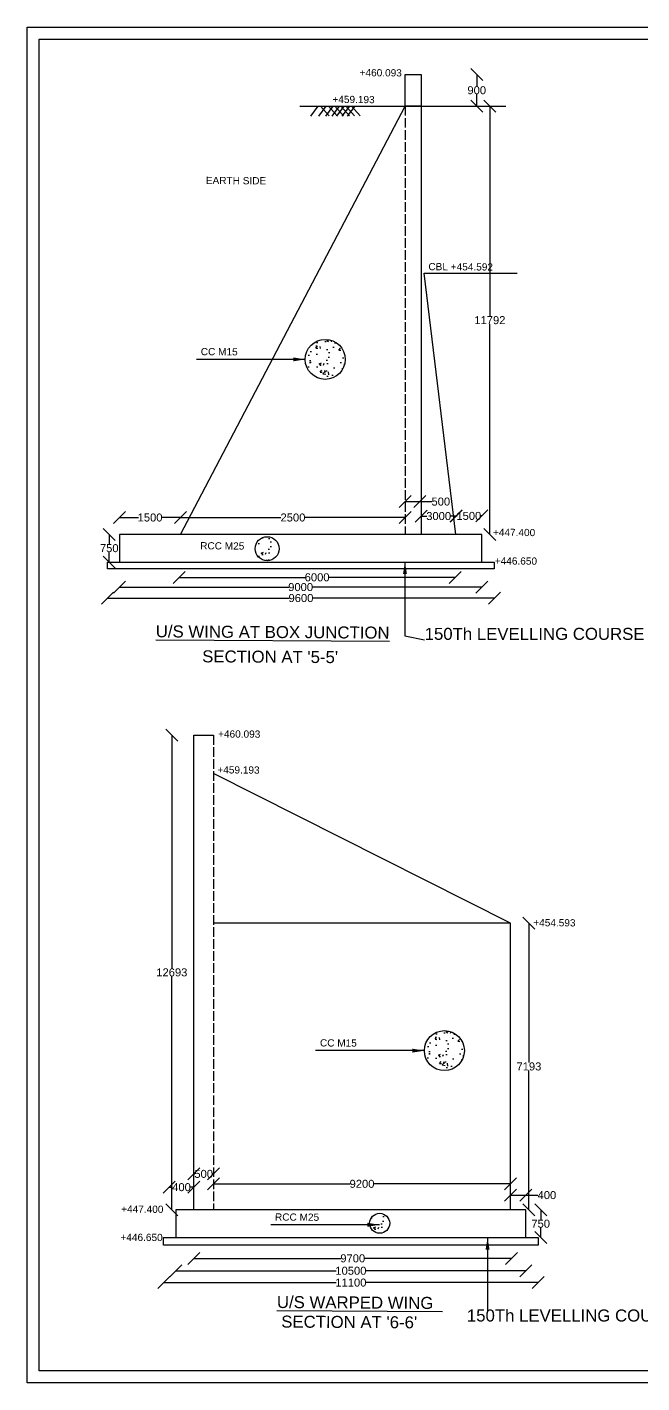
# Model space of a CAD drawing. Header units: millimetres. Extents: x 5124 to 3068561, y 2311 to 46023019.
# Drawn here: x 3045952 to 3053636, y 46006084 to 46023019 of the extents above; entities that cross this region are included whole.
import ezdxf

# ---------------------------------------------------------------- set-up
doc = ezdxf.new("R2010")
doc.units = ezdxf.units.MM
doc.header["$MEASUREMENT"] = 0
doc.linetypes.add('ACAD_ISO02W100', pattern=[15, 12, -3])
doc.layers.add('DIMENSION', color=7, linetype='Continuous')
doc.layers.add('DRAWING', color=7, linetype='Continuous')
doc.styles.get("Standard").update_dxf_attribs({"font": 'arial.ttf'})
doc.dimstyles.get("Standard").update_dxf_attribs({"dimtxt": 100, "dimasz": 150, "dimexe": 0.18, "dimexo": 0.0625, "dimgap": 0.09, "dimtad": 0, "dimtih": 1, "dimtoh": 1, "dimdec": 0, "dimzin": 0, "dimdsep": 46, "dimtxsty": 'Standard', "dimblk": 'OBLIQUE', "dimcen": 0.09, "dimse1": 1, "dimse2": 1, "dimadec": 0, "dimazin": 0, "dimtfac": 1, "dimtdec": 0, "dimtofl": 0, "dimtmove": 0, "dimatfit": 3, "dimfxl": 1, "dimtolj": 1, "dimtzin": 0, "dimarcsym": 0})

# ---------------------------------------------------------------- blocks, each defined once
blk = doc.blocks.new('_Oblique')
at = {"color": 0, "linetype": 'ByBlock', "lineweight": -2}
blk.add_line((-0.5, -0.5), (0.5, 0.5), dxfattribs=at)
blk = doc.blocks.new('*D4')
at = {"layer": 'Defpoints', "color": 0, "transparency": 16777216}
for p in [(3046979, 46016683), (3047108, 46016683), (3047108, 46016337)]:
    blk.add_point(p, dxfattribs=at)
at = {"layer": 'DIMENSION', "color": 0, "lineweight": -2, "transparency": 16777216}
for p, q in [((3046979, 46016683), (3046979, 46016561)), ((3046979, 46016337), (3046979, 46016459))]:
    blk.add_line(p, q, dxfattribs=at)
at = {"layer": 'DIMENSION', "color": 0, "lineweight": -2, "transparency": 16777216, "xscale": 150, "yscale": 150, "zscale": 150}
for p, rotation in [((3046979, 46016683), 90), ((3046979, 46016337), 270)]:
    blk.add_blockref('_Oblique', p, dxfattribs=dict(at, rotation=rotation))
at = {"layer": 'DIMENSION', "color": 0, "transparency": 16777216, "insert": (3046979, 46016510), "char_height": 100, "attachment_point": 5}
blk.add_mtext('\\A1;750', dxfattribs=at)
blk = doc.blocks.new('*D5')
at = {"layer": 'Defpoints', "color": 0, "transparency": 16777216}
for p in [(3047870, 46016893), (3047108, 46016683), (3047870, 46016683)]:
    blk.add_point(p, dxfattribs=at)
at = {"layer": 'DIMENSION', "color": 0, "lineweight": -2, "transparency": 16777216}
for p, q in [((3047108, 46016893), (3047344, 46016893)), ((3047870, 46016893), (3047634, 46016893))]:
    blk.add_line(p, q, dxfattribs=at)
at = {"layer": 'DIMENSION', "color": 0, "lineweight": -2, "transparency": 16777216, "xscale": 150, "yscale": 150, "zscale": 150, "rotation": 180}
blk.add_blockref('_Oblique', (3047108, 46016893), dxfattribs=at)
at = {"layer": 'DIMENSION', "color": 0, "lineweight": -2, "transparency": 16777216, "xscale": 150, "yscale": 150, "zscale": 150}
blk.add_blockref('_Oblique', (3047870, 46016893), dxfattribs=at)
at = {"layer": 'DIMENSION', "color": 0, "transparency": 16777216, "insert": (3047489, 46016893), "char_height": 100, "attachment_point": 5}
blk.add_mtext('\\A1;1500', dxfattribs=at)
blk = doc.blocks.new('*D6')
at = {"layer": 'Defpoints', "color": 0, "transparency": 16777216}
for p in [(3050679, 46016893), (3047870, 46016683), (3050679, 46016683)]:
    blk.add_point(p, dxfattribs=at)
at = {"layer": 'DIMENSION', "color": 0, "lineweight": -2, "transparency": 16777216}
for p, q in [((3047870, 46016893), (3049125, 46016893)), ((3050679, 46016893), (3049425, 46016893))]:
    blk.add_line(p, q, dxfattribs=at)
at = {"layer": 'DIMENSION', "color": 0, "lineweight": -2, "transparency": 16777216, "xscale": 150, "yscale": 150, "zscale": 150, "rotation": 180}
blk.add_blockref('_Oblique', (3047870, 46016893), dxfattribs=at)
at = {"layer": 'DIMENSION', "color": 0, "lineweight": -2, "transparency": 16777216, "xscale": 150, "yscale": 150, "zscale": 150}
blk.add_blockref('_Oblique', (3050679, 46016893), dxfattribs=at)
at = {"layer": 'DIMENSION', "color": 0, "transparency": 16777216, "insert": (3049275, 46016893), "char_height": 100, "attachment_point": 5}
blk.add_mtext('\\A1;2500', dxfattribs=at)
blk = doc.blocks.new('*D7')
at = {"layer": 'Defpoints', "color": 0, "transparency": 16777216}
for p in [(3050862, 46017092), (3050679, 46016893), (3050862, 46016893)]:
    blk.add_point(p, dxfattribs=at)
at = {"layer": 'DIMENSION', "color": 0, "lineweight": -2, "transparency": 16777216}
for p, q in [((3050679, 46017092), (3050862, 46017092)), ((3050862, 46017092), (3051012, 46017092))]:
    blk.add_line(p, q, dxfattribs=at)
at = {"layer": 'DIMENSION', "color": 0, "lineweight": -2, "transparency": 16777216, "xscale": 150, "yscale": 150, "zscale": 150, "rotation": 180}
blk.add_blockref('_Oblique', (3050679, 46017092), dxfattribs=at)
at = {"layer": 'DIMENSION', "color": 0, "lineweight": -2, "transparency": 16777216, "xscale": 150, "yscale": 150, "zscale": 150}
blk.add_blockref('_Oblique', (3050862, 46017092), dxfattribs=at)
at = {"layer": 'DIMENSION', "color": 0, "transparency": 16777216, "insert": (3051123, 46017092), "char_height": 100, "attachment_point": 5}
blk.add_mtext('\\A1;500', dxfattribs=at)
blk = doc.blocks.new('*D8')
at = {"layer": 'Defpoints', "color": 0, "transparency": 16777216}
for p in [(3047851, 46016183), (3051303, 46016183), (3051303, 46016146)]:
    blk.add_point(p, dxfattribs=at)
at = {"layer": 'DIMENSION', "color": 0, "lineweight": -2, "transparency": 16777216}
for p, q in [((3047851, 46016146), (3049428, 46016146)), ((3051303, 46016146), (3049727, 46016146))]:
    blk.add_line(p, q, dxfattribs=at)
at = {"layer": 'DIMENSION', "color": 0, "lineweight": -2, "transparency": 16777216, "xscale": 150, "yscale": 150, "zscale": 150, "rotation": 180}
blk.add_blockref('_Oblique', (3047851, 46016146), dxfattribs=at)
at = {"layer": 'DIMENSION', "color": 0, "lineweight": -2, "transparency": 16777216, "xscale": 150, "yscale": 150, "zscale": 150}
blk.add_blockref('_Oblique', (3051303, 46016146), dxfattribs=at)
at = {"layer": 'DIMENSION', "color": 0, "transparency": 16777216, "insert": (3049577, 46016146), "char_height": 100, "attachment_point": 5}
blk.add_mtext('\\A1;6000', dxfattribs=at)
blk = doc.blocks.new('*D9')
at = {"layer": 'Defpoints', "color": 0, "transparency": 16777216}
for p in [(3047108, 46015990), (3051634, 46016024), (3051634, 46015990)]:
    blk.add_point(p, dxfattribs=at)
at = {"layer": 'DIMENSION', "color": 0, "lineweight": -2, "transparency": 16777216}
for p, q in [((3047108, 46016024), (3049222, 46016024)), ((3051634, 46016024), (3049520, 46016024))]:
    blk.add_line(p, q, dxfattribs=at)
at = {"layer": 'DIMENSION', "color": 0, "lineweight": -2, "transparency": 16777216, "xscale": 150, "yscale": 150, "zscale": 150, "rotation": 180}
blk.add_blockref('_Oblique', (3047108, 46016024), dxfattribs=at)
at = {"layer": 'DIMENSION', "color": 0, "lineweight": -2, "transparency": 16777216, "xscale": 150, "yscale": 150, "zscale": 150}
blk.add_blockref('_Oblique', (3051634, 46016024), dxfattribs=at)
at = {"layer": 'DIMENSION', "color": 0, "transparency": 16777216, "insert": (3049371, 46016024), "char_height": 100, "attachment_point": 5}
blk.add_mtext('\\A1;9000', dxfattribs=at)
blk = doc.blocks.new('*D10')
at = {"layer": 'Defpoints', "color": 0, "transparency": 16777216}
for p in [(3046959, 46016254), (3051792, 46016254), (3051792, 46015887)]:
    blk.add_point(p, dxfattribs=at)
at = {"layer": 'DIMENSION', "color": 0, "lineweight": -2, "transparency": 16777216}
for p, q in [((3046959, 46015887), (3049226, 46015887)), ((3051792, 46015887), (3049524, 46015887))]:
    blk.add_line(p, q, dxfattribs=at)
at = {"layer": 'DIMENSION', "color": 0, "lineweight": -2, "transparency": 16777216, "xscale": 150, "yscale": 150, "zscale": 150, "rotation": 180}
blk.add_blockref('_Oblique', (3046959, 46015887), dxfattribs=at)
at = {"layer": 'DIMENSION', "color": 0, "lineweight": -2, "transparency": 16777216, "xscale": 150, "yscale": 150, "zscale": 150}
blk.add_blockref('_Oblique', (3051792, 46015887), dxfattribs=at)
at = {"layer": 'DIMENSION', "color": 0, "transparency": 16777216, "insert": (3049375, 46015887), "char_height": 100, "attachment_point": 5}
blk.add_mtext('\\A1;9600', dxfattribs=at)
blk = doc.blocks.new('*D11')
at = {"layer": 'Defpoints', "color": 0, "transparency": 16777216}
for p in [(3050879, 46016888), (3051313, 46016911), (3051313, 46016683)]:
    blk.add_point(p, dxfattribs=at)
at = {"layer": 'DIMENSION', "color": 0, "lineweight": -2, "transparency": 16777216}
for p, q in [((3050879, 46016911), (3050947, 46016911)), ((3051313, 46016911), (3051245, 46016911))]:
    blk.add_line(p, q, dxfattribs=at)
at = {"layer": 'DIMENSION', "color": 0, "lineweight": -2, "transparency": 16777216, "xscale": 150, "yscale": 150, "zscale": 150, "rotation": 180}
blk.add_blockref('_Oblique', (3050879, 46016911), dxfattribs=at)
at = {"layer": 'DIMENSION', "color": 0, "lineweight": -2, "transparency": 16777216, "xscale": 150, "yscale": 150, "zscale": 150}
blk.add_blockref('_Oblique', (3051313, 46016911), dxfattribs=at)
at = {"layer": 'DIMENSION', "color": 0, "transparency": 16777216, "insert": (3051096, 46016911), "char_height": 100, "attachment_point": 5}
blk.add_mtext('\\A1;3000', dxfattribs=at)
blk = doc.blocks.new('*D12')
at = {"layer": 'Defpoints', "color": 0, "transparency": 16777216}
for p in [(3051634, 46016913), (3051313, 46016683), (3051634, 46016683)]:
    blk.add_point(p, dxfattribs=at)
at = {"layer": 'DIMENSION', "color": 0, "lineweight": -2, "transparency": 16777216}
for p, q in [((3051313, 46016913), (3051329, 46016913)), ((3051634, 46016913), (3051618, 46016913))]:
    blk.add_line(p, q, dxfattribs=at)
at = {"layer": 'DIMENSION', "color": 0, "lineweight": -2, "transparency": 16777216, "xscale": 150, "yscale": 150, "zscale": 150, "rotation": 180}
blk.add_blockref('_Oblique', (3051313, 46016913), dxfattribs=at)
at = {"layer": 'DIMENSION', "color": 0, "lineweight": -2, "transparency": 16777216, "xscale": 150, "yscale": 150, "zscale": 150}
blk.add_blockref('_Oblique', (3051634, 46016913), dxfattribs=at)
at = {"layer": 'DIMENSION', "color": 0, "transparency": 16777216, "insert": (3051473, 46016913), "char_height": 100, "attachment_point": 5}
blk.add_mtext('\\A1;1500', dxfattribs=at)
blk = doc.blocks.new('*D13')
at = {"layer": 'Defpoints', "color": 0, "transparency": 16777216}
for p in [(3050879, 46022426), (3050879, 46022033), (3051572, 46022033)]:
    blk.add_point(p, dxfattribs=at)
at = {"layer": 'DIMENSION', "color": 0, "lineweight": -2, "transparency": 16777216}
for p, q in [((3051572, 46022426), (3051572, 46022281)), ((3051572, 46022033), (3051572, 46022178))]:
    blk.add_line(p, q, dxfattribs=at)
at = {"layer": 'DIMENSION', "color": 0, "lineweight": -2, "transparency": 16777216, "xscale": 150, "yscale": 150, "zscale": 150}
for p, rotation in [((3051572, 46022426), 90), ((3051572, 46022033), 270)]:
    blk.add_blockref('_Oblique', p, dxfattribs=dict(at, rotation=rotation))
at = {"layer": 'DIMENSION', "color": 0, "transparency": 16777216, "insert": (3051572, 46022230), "char_height": 100, "attachment_point": 5}
blk.add_mtext('\\A1;900', dxfattribs=at)
blk = doc.blocks.new('*D14')
at = {"layer": 'Defpoints', "color": 0, "transparency": 16777216}
for p in [(3051714, 46022033), (3051736, 46022033), (3051634, 46016683)]:
    blk.add_point(p, dxfattribs=at)
at = {"layer": 'DIMENSION', "color": 0, "lineweight": -2, "transparency": 16777216}
for p, q in [((3051736, 46022033), (3051736, 46019409)), ((3051736, 46016683), (3051736, 46019307))]:
    blk.add_line(p, q, dxfattribs=at)
at = {"layer": 'DIMENSION', "color": 0, "lineweight": -2, "transparency": 16777216, "xscale": 150, "yscale": 150, "zscale": 150}
for p, rotation in [((3051736, 46022033), 90), ((3051736, 46016683), 270)]:
    blk.add_blockref('_Oblique', p, dxfattribs=dict(at, rotation=rotation))
at = {"layer": 'DIMENSION', "color": 0, "transparency": 16777216, "insert": (3051736, 46019358), "char_height": 100, "attachment_point": 5}
blk.add_mtext('\\A1;11792', dxfattribs=at)
blk = doc.blocks.new('*D26')
at = {"layer": 'Defpoints', "color": 0, "transparency": 16777216}
for p in [(3048036, 46007806), (3052007, 46007806), (3052007, 46007639)]:
    blk.add_point(p, dxfattribs=at)
at = {"layer": 'DIMENSION', "color": 0, "lineweight": -2, "transparency": 16777216}
for p, q in [((3048036, 46007639), (3049872, 46007639)), ((3052007, 46007639), (3050171, 46007639))]:
    blk.add_line(p, q, dxfattribs=at)
at = {"layer": 'DIMENSION', "color": 0, "lineweight": -2, "transparency": 16777216, "xscale": 150, "yscale": 150, "zscale": 150, "rotation": 180}
blk.add_blockref('_Oblique', (3048036, 46007639), dxfattribs=at)
at = {"layer": 'DIMENSION', "color": 0, "lineweight": -2, "transparency": 16777216, "xscale": 150, "yscale": 150, "zscale": 150}
blk.add_blockref('_Oblique', (3052007, 46007639), dxfattribs=at)
at = {"layer": 'DIMENSION', "color": 0, "transparency": 16777216, "insert": (3050022, 46007639), "char_height": 100, "attachment_point": 5}
blk.add_mtext('\\A1;9700', dxfattribs=at)
blk = doc.blocks.new('*D27')
at = {"layer": 'Defpoints', "color": 0, "transparency": 16777216}
for p in [(3047811, 46007539), (3052187, 46007539), (3052187, 46007484)]:
    blk.add_point(p, dxfattribs=at)
at = {"layer": 'DIMENSION', "color": 0, "lineweight": -2, "transparency": 16777216}
for p, q in [((3047811, 46007484), (3049816, 46007484)), ((3052187, 46007484), (3050182, 46007484))]:
    blk.add_line(p, q, dxfattribs=at)
at = {"layer": 'DIMENSION', "color": 0, "lineweight": -2, "transparency": 16777216, "xscale": 150, "yscale": 150, "zscale": 150, "rotation": 180}
blk.add_blockref('_Oblique', (3047811, 46007484), dxfattribs=at)
at = {"layer": 'DIMENSION', "color": 0, "lineweight": -2, "transparency": 16777216, "xscale": 150, "yscale": 150, "zscale": 150}
blk.add_blockref('_Oblique', (3052187, 46007484), dxfattribs=at)
at = {"layer": 'DIMENSION', "color": 0, "transparency": 16777216, "insert": (3049999, 46007484), "char_height": 100, "attachment_point": 5}
blk.add_mtext('\\A1;10500', dxfattribs=at)
blk = doc.blocks.new('*D28')
at = {"layer": 'Defpoints', "color": 0, "transparency": 16777216}
for p in [(3047659, 46007806), (3052339, 46007806), (3052339, 46007336)]:
    blk.add_point(p, dxfattribs=at)
at = {"layer": 'DIMENSION', "color": 0, "lineweight": -2, "transparency": 16777216}
for p, q in [((3047659, 46007336), (3049816, 46007336)), ((3052339, 46007336), (3050182, 46007336))]:
    blk.add_line(p, q, dxfattribs=at)
at = {"layer": 'DIMENSION', "color": 0, "lineweight": -2, "transparency": 16777216, "xscale": 150, "yscale": 150, "zscale": 150, "rotation": 180}
blk.add_blockref('_Oblique', (3047659, 46007336), dxfattribs=at)
at = {"layer": 'DIMENSION', "color": 0, "lineweight": -2, "transparency": 16777216, "xscale": 150, "yscale": 150, "zscale": 150}
blk.add_blockref('_Oblique', (3052339, 46007336), dxfattribs=at)
at = {"layer": 'DIMENSION', "color": 0, "transparency": 16777216, "insert": (3049999, 46007336), "char_height": 100, "attachment_point": 5}
blk.add_mtext('\\A1;11100', dxfattribs=at)
blk = doc.blocks.new('*D29')
at = {"layer": 'Defpoints', "color": 0, "transparency": 16777216}
for p in [(3052187, 46008246), (3052187, 46007899), (3052371, 46007899)]:
    blk.add_point(p, dxfattribs=at)
at = {"layer": 'DIMENSION', "color": 0, "lineweight": -2, "transparency": 16777216}
for p, q in [((3052371, 46008246), (3052371, 46008123)), ((3052371, 46007899), (3052371, 46008021))]:
    blk.add_line(p, q, dxfattribs=at)
at = {"layer": 'DIMENSION', "color": 0, "lineweight": -2, "transparency": 16777216, "xscale": 150, "yscale": 150, "zscale": 150}
for p, rotation in [((3052371, 46008246), 90), ((3052371, 46007899), 270)]:
    blk.add_blockref('_Oblique', p, dxfattribs=dict(at, rotation=rotation))
at = {"layer": 'DIMENSION', "color": 0, "transparency": 16777216, "insert": (3052371, 46008072), "char_height": 100, "attachment_point": 5}
blk.add_mtext('\\A1;750', dxfattribs=at)
blk = doc.blocks.new('*D30')
at = {"layer": 'Defpoints', "color": 0, "transparency": 16777216}
for p in [(3052187, 46008429), (3051994, 46008246), (3052187, 46008246)]:
    blk.add_point(p, dxfattribs=at)
at = {"layer": 'DIMENSION', "color": 0, "lineweight": -2, "transparency": 16777216}
for p, q in [((3051994, 46008429), (3052187, 46008429)), ((3052187, 46008429), (3052337, 46008429))]:
    blk.add_line(p, q, dxfattribs=at)
at = {"layer": 'DIMENSION', "color": 0, "lineweight": -2, "transparency": 16777216, "xscale": 150, "yscale": 150, "zscale": 150, "rotation": 180}
blk.add_blockref('_Oblique', (3051994, 46008429), dxfattribs=at)
at = {"layer": 'DIMENSION', "color": 0, "lineweight": -2, "transparency": 16777216, "xscale": 150, "yscale": 150, "zscale": 150}
blk.add_blockref('_Oblique', (3052187, 46008429), dxfattribs=at)
at = {"layer": 'DIMENSION', "color": 0, "transparency": 16777216, "insert": (3052449, 46008429), "char_height": 100, "attachment_point": 5}
blk.add_mtext('\\A1;400', dxfattribs=at)
blk = doc.blocks.new('*D31')
at = {"layer": 'Defpoints', "color": 0, "transparency": 16777216}
for p in [(3051994, 46008570), (3048282, 46008470), (3051994, 46008470)]:
    blk.add_point(p, dxfattribs=at)
at = {"layer": 'DIMENSION', "color": 0, "lineweight": -2, "transparency": 16777216}
for p, q in [((3048282, 46008570), (3049989, 46008570)), ((3051994, 46008570), (3050288, 46008570))]:
    blk.add_line(p, q, dxfattribs=at)
at = {"layer": 'DIMENSION', "color": 0, "lineweight": -2, "transparency": 16777216, "xscale": 150, "yscale": 150, "zscale": 150, "rotation": 180}
blk.add_blockref('_Oblique', (3048282, 46008570), dxfattribs=at)
at = {"layer": 'DIMENSION', "color": 0, "lineweight": -2, "transparency": 16777216, "xscale": 150, "yscale": 150, "zscale": 150}
blk.add_blockref('_Oblique', (3051994, 46008570), dxfattribs=at)
at = {"layer": 'DIMENSION', "color": 0, "transparency": 16777216, "insert": (3050138, 46008570), "char_height": 100, "attachment_point": 5}
blk.add_mtext('\\A1;9200', dxfattribs=at)
blk = doc.blocks.new('*D32')
at = {"layer": 'Defpoints', "color": 0, "transparency": 16777216}
for p in [(3048036, 46008694), (3048036, 46008570), (3048282, 46008570)]:
    blk.add_point(p, dxfattribs=at)
at = {"layer": 'DIMENSION', "color": 0, "lineweight": -2, "transparency": 16777216}
for p, q in [((3048036, 46008694), (3048049, 46008694)), ((3048282, 46008694), (3048270, 46008694))]:
    blk.add_line(p, q, dxfattribs=at)
at = {"layer": 'DIMENSION', "color": 0, "lineweight": -2, "transparency": 16777216, "xscale": 150, "yscale": 150, "zscale": 150, "rotation": 180}
blk.add_blockref('_Oblique', (3048036, 46008694), dxfattribs=at)
at = {"layer": 'DIMENSION', "color": 0, "lineweight": -2, "transparency": 16777216, "xscale": 150, "yscale": 150, "zscale": 150}
blk.add_blockref('_Oblique', (3048282, 46008694), dxfattribs=at)
at = {"layer": 'DIMENSION', "color": 0, "transparency": 16777216, "insert": (3048159, 46008694), "char_height": 100, "attachment_point": 5}
blk.add_mtext('\\A1;500', dxfattribs=at)
blk = doc.blocks.new('*D33')
at = {"layer": 'Defpoints', "color": 0, "transparency": 16777216}
for p in [(3047728, 46008528), (3047728, 46008486), (3048036, 46008486)]:
    blk.add_point(p, dxfattribs=at)
at = {"layer": 'DIMENSION', "color": 0, "lineweight": -2, "transparency": 16777216}
for p, q in [((3047728, 46008528), (3047770, 46008528)), ((3048036, 46008528), (3047994, 46008528))]:
    blk.add_line(p, q, dxfattribs=at)
at = {"layer": 'DIMENSION', "color": 0, "lineweight": -2, "transparency": 16777216, "xscale": 150, "yscale": 150, "zscale": 150, "rotation": 180}
blk.add_blockref('_Oblique', (3047728, 46008528), dxfattribs=at)
at = {"layer": 'DIMENSION', "color": 0, "lineweight": -2, "transparency": 16777216, "xscale": 150, "yscale": 150, "zscale": 150}
blk.add_blockref('_Oblique', (3048036, 46008528), dxfattribs=at)
at = {"layer": 'DIMENSION', "color": 0, "transparency": 16777216, "insert": (3047882, 46008528), "char_height": 100, "attachment_point": 5}
blk.add_mtext('\\A1;400', dxfattribs=at)
blk = doc.blocks.new('*D34')
at = {"layer": 'Defpoints', "color": 0, "transparency": 16777216}
for p in [(3047761, 46014176), (3048036, 46014176), (3047811, 46008246)]:
    blk.add_point(p, dxfattribs=at)
at = {"layer": 'DIMENSION', "color": 0, "lineweight": -2, "transparency": 16777216}
for p, q in [((3047761, 46014176), (3047761, 46011262)), ((3047761, 46008246), (3047761, 46011160))]:
    blk.add_line(p, q, dxfattribs=at)
at = {"layer": 'DIMENSION', "color": 0, "lineweight": -2, "transparency": 16777216, "xscale": 150, "yscale": 150, "zscale": 150}
for p, rotation in [((3047761, 46014176), 90), ((3047761, 46008246), 270)]:
    blk.add_blockref('_Oblique', p, dxfattribs=dict(at, rotation=rotation))
at = {"layer": 'DIMENSION', "color": 0, "transparency": 16777216, "insert": (3047761, 46011211), "char_height": 100, "attachment_point": 5}
blk.add_mtext('\\A1;12693', dxfattribs=at)
blk = doc.blocks.new('*D35')
at = {"layer": 'Defpoints', "color": 0, "transparency": 16777216}
for p in [(3051994, 46011826), (3052187, 46008246), (3052224, 46008246)]:
    blk.add_point(p, dxfattribs=at)
at = {"layer": 'DIMENSION', "color": 0, "lineweight": -2, "transparency": 16777216}
for p, q in [((3052224, 46011826), (3052224, 46010087)), ((3052224, 46008246), (3052224, 46009985))]:
    blk.add_line(p, q, dxfattribs=at)
at = {"layer": 'DIMENSION', "color": 0, "lineweight": -2, "transparency": 16777216, "xscale": 150, "yscale": 150, "zscale": 150}
for p, rotation in [((3052224, 46011826), 90), ((3052224, 46008246), 270)]:
    blk.add_blockref('_Oblique', p, dxfattribs=dict(at, rotation=rotation))
at = {"layer": 'DIMENSION', "color": 0, "transparency": 16777216, "insert": (3052224, 46010036), "char_height": 100, "attachment_point": 5}
blk.add_mtext('\\A1;7193', dxfattribs=at)

msp = doc.modelspace()

# ---------------------------------------------------------------- hatches: boundary and pattern name
at = {"layer": 'DRAWING'}
h = msp.add_hatch(dxfattribs=at)
h.set_pattern_fill('AR-CONC', color=256, scale=40, style=0)
h.set_pattern_definition([(50, (7639.98, 6671.68), (286.904073, -25.100854), [30, -330]), (355, (7639.98, 6671.68), (-55.5005334, 300.8768535), [24, -264]), (100.4514, (7663.88, 6669.6), (231.4037527, 275.7758168), [25.496076, -280.4568448]), (46.1842, (7639.98, 6751.7), (426.8964195, -66.2076057), [45, -495]), (96.6356, (7675.55, 6746.17), (373.8650822, 389.6471484), [38.244115, -420.6852]), (351.1842, (7639.98, 6751.7), (373.864778, 389.6474404), [36, -396]), (21, (7679.98, 6731.68), (238.7628208, -161.0475563), [30, -330]), (326, (7679.98, 6731.68), (97.3261328, 290.060018), [24, -264]), (71.4514, (7699.87, 6718.26), (336.0890514, 129.0121987), [25.496076, -280.4568448]), (37.5, (7639.98, 6671.68), (4.86394213, 133.15754153), [0, -260.8, 0, -268, 0, -265]), (7.5, (7639.98, 6671.68), (105.22781498, 157.76468475), [0, -152.8, 0, -254.8, 0, -101]), (327.5, (7550.78, 6671.68), (213.52897447, -9.0219487), [0, -100, 0, -312, 0, -414]), (317.5, (7510.78, 6671.68), (233.2744677, 40.0419929), [0, -130, 0, -207.2, 0, -294])])
h.paths.add_polyline_path([(3049427.9, 46018868.7, 1), (3049927.9, 46018868.7, 1.0000001)])
h = msp.add_hatch(dxfattribs=at)
h.set_pattern_fill('AR-CONC', color=256, scale=40, style=0)
h.set_pattern_definition([(50, (6914.24, 4307.12), (286.904073, -25.100854), [30, -330]), (355, (6914.24, 4307.12), (-55.5005334, 300.8768535), [24, -264]), (100.4514, (6938.15, 4305.03), (231.4037527, 275.7758168), [25.496076, -280.4568448]), (46.1842, (6914.24, 4387.12), (426.8964195, -66.2076057), [45, -495]), (96.6356, (6949.8, 4381.6), (373.8650822, 389.6471484), [38.244115, -420.6852]), (351.1842, (6914.24, 4387.12), (373.864778, 389.6474404), [36, -396]), (21, (6954.24, 4367.12), (238.7628208, -161.0475563), [30, -330]), (326, (6954.24, 4367.12), (97.3261328, 290.060018), [24, -264]), (71.4514, (6974.14, 4353.7), (336.0890514, 129.0121987), [25.496076, -280.4568448]), (37.5, (6914.24, 4307.12), (4.86394213, 133.15754153), [0, -260.8, 0, -268, 0, -265]), (7.5, (6914.24, 4307.12), (105.22781498, 157.76468475), [0, -152.8, 0, -254.8, 0, -101]), (327.5, (6825.04, 4307.12), (213.52897447, -9.0219487), [0, -100, 0, -312, 0, -414]), (317.5, (6785.04, 4307.12), (233.2744677, 40.0419929), [0, -130, 0, -207.2, 0, -294])])
h.paths.add_polyline_path([(3048802.3, 46016504.1, 1), (3049102, 46016504.1, 1)])
h = msp.add_hatch(dxfattribs=at)
h.set_pattern_fill('AR-CONC', color=256, scale=40, style=0)
h.set_pattern_definition([(50, (9129.65, -1963.15), (286.904073, -25.100854), [30, -330]), (355, (9129.65, -1963.15), (-55.5005334, 300.8768535), [24, -264]), (100.4514, (9153.56, -1965.24), (231.4037527, 275.7758168), [25.496076, -280.4568448]), (46.1842, (9129.65, -1883.15), (426.8964195, -66.2076057), [45, -495]), (96.6356, (9165.23, -1888.66), (373.8650822, 389.6471484), [38.244115, -420.6852]), (351.1842, (9129.65, -1883.15), (373.864778, 389.6474404), [36, -396]), (21, (9169.65, -1903.15), (238.7628208, -161.0475563), [30, -330]), (326, (9169.65, -1903.15), (97.3261328, 290.060018), [24, -264]), (71.4514, (9189.55, -1916.57), (336.0890514, 129.0121987), [25.496076, -280.4568448]), (37.5, (9129.65, -1963.15), (4.86394213, 133.15754153), [0, -260.8, 0, -268, 0, -265]), (7.5, (9129.65, -1963.15), (105.22781498, 157.76468475), [0, -152.8, 0, -254.8, 0, -101]), (327.5, (9040.45, -1963.15), (213.52897447, -9.0219487), [0, -100, 0, -312, 0, -414]), (317.5, (9000.45, -1963.15), (233.2744677, 40.0419929), [0, -130, 0, -207.2, 0, -294])])
h.paths.add_polyline_path([(3050917.6, 46010233.8, 1), (3051417.6, 46010233.8, 1.0000001)])
h = msp.add_hatch(dxfattribs=at)
h.set_pattern_fill('AR-CONC', color=256, scale=40, style=0)
h.set_pattern_definition([(50, (8320.76, -4120.06), (286.904073, -25.100854), [30, -330]), (355, (8320.76, -4120.06), (-55.5005334, 300.8768535), [24, -264]), (100.4514, (8344.66, -4122.15), (231.4037527, 275.7758168), [25.496076, -280.4568448]), (46.1842, (8320.76, -4040.06), (426.8964195, -66.2076057), [45, -495]), (96.6356, (8356.33, -4045.58), (373.8650822, 389.6471484), [38.244115, -420.6852]), (351.1842, (8320.76, -4040.06), (373.864778, 389.6474404), [36, -396]), (21, (8360.76, -4060.06), (238.7628208, -161.0475563), [30, -330]), (326, (8360.76, -4060.06), (97.3261328, 290.060018), [24, -264]), (71.4514, (8380.65, -4073.48), (336.0890514, 129.0121987), [25.496076, -280.4568448]), (37.5, (8320.76, -4120.06), (4.86394213, 133.15754153), [0, -260.8, 0, -268, 0, -265]), (7.5, (8320.76, -4120.06), (105.22781498, 157.76468475), [0, -152.8, 0, -254.8, 0, -101]), (327.5, (8231.56, -4120.06), (213.52897447, -9.0219487), [0, -100, 0, -312, 0, -414]), (317.5, (8191.56, -4120.06), (233.2744677, 40.0419929), [0, -130, 0, -207.2, 0, -294])])
h.paths.add_polyline_path([(3050233.7, 46008076.9, 1), (3050483.7, 46008076.9, 1)])

# ---------------------------------------------------------------- linework, layer by layer
at = {"layer": 'DIMENSION'}
for points in [[(3049586.3, 46022033.2), (3049493.3, 46021906.4)], [(3049686.8, 46022033.2), (3049593.8, 46021906.4)], [(3049620.2, 46022033.2), (3049728.5, 46021910.6)], [(3049773.5, 46022033.2), (3049680.5, 46021906.4)], [(3049717.6, 46022033.2), (3049825.8, 46021910.6)], [(3049852.5, 46022033.2), (3049759.5, 46021906.4)], [(3049798, 46022033.2), (3049906.2, 46021910.6)], [(3049912.3, 46022033.2), (3049819.3, 46021906.4)], [(3049874, 46022033.2), (3049982.3, 46021910.6)], [(3049979.9, 46022033.2), (3049886.9, 46021906.4)], [(3049934.8, 46022033.2), (3050043.1, 46021910.6)], [(3050046.7, 46022033.2), (3049953.7, 46021906.4)], [(3050006.3, 46022033.2), (3050114.5, 46021910.6)], [(3051312.6, 46016683.3), (3050914.2, 46019945), (3052078.9, 46019945)]]:
    msp.add_lwpolyline(points, dxfattribs=at)
at = {"layer": 'DRAWING'}
for p, q in [((3048036.1, 46014175.6), (3048282.4, 46014175.6)), ((3048036.1, 46008246), (3048036.1, 46014175.6)), ((3048282.4, 46008246), (3048036.1, 46008246))]:
    msp.add_line(p, q, dxfattribs=at)
at = {"layer": 'DRAWING', "linetype": 'ACAD_ISO02W100', "ltscale": 10}
msp.add_line((3048282.4, 46014175.6), (3048282.4, 46008246), dxfattribs=at)
at = {"layer": 'DRAWING'}
for points in [[(3045952.1, 46023019.2), (3068561.2, 46023019.2), (3068561.2, 46006083.7), (3045952.1, 46006083.7)], [(3046102.7, 46022868.6), (3068410.5, 46022868.6), (3068410.5, 46006234.4), (3046102.7, 46006234.4)], [(3050879.3, 46022033.2), (3050677.6, 46022033.2), (3050677.6, 46022425.8), (3050879.3, 46022425.8)], [(3047107.6, 46016337), (3051634, 46016337), (3051634, 46016683.3), (3047107.6, 46016683.3)], [(3046958.9, 46016337), (3051791.6, 46016337), (3051791.6, 46016254.1), (3046958.9, 46016254.1)], [(3047811.3, 46007898.7), (3052186.6, 46007898.7), (3052186.6, 46008246), (3047811.3, 46008246)], [(3047658.8, 46007898.7), (3052339.2, 46007898.7), (3052339.2, 46007805.9), (3047658.8, 46007805.9)]]:
    msp.add_lwpolyline(points, close=True, dxfattribs=at)
for points in [[(3050879.3, 46022033.2), (3050879.3, 46016683.3), (3047870.4, 46016683.3), (3050679.3, 46022033.2)], [(3049360.8, 46022033.2), (3051935.2, 46022033.2)], [(3051994.3, 46011826), (3048282.4, 46013694.1)], [(3051994.3, 46008246), (3051994.3, 46011826), (3048282.4, 46011826)]]:
    msp.add_lwpolyline(points, dxfattribs=at)
at = {"layer": 'DRAWING', "linetype": 'ACAD_ISO02W100', "ltscale": 10}
msp.add_lwpolyline([(3050679.3, 46022033.2), (3050679.3, 46016683.3)], dxfattribs=at)
at = {"layer": 'DRAWING'}
for centre, radius in [((3049677.9, 46018868.7), 250), ((3048952.2, 46016504.1), 149.9), ((3051167.6, 46010233.8), 250), ((3050358.7, 46008076.9), 125)]:
    msp.add_circle(centre, radius, dxfattribs=at)

# ---------------------------------------------------------------- texts
at = {"layer": 'DIMENSION'}
for s, height, p in [('   +460.093', 90, (3050003.1, 46022406.5)), ('   +459.193', 90, (3049663.3, 46022072.6)), ('EARTH SIDE', 90, (3048186.2, 46021059.2)), ('CBL +454.592', 90, (3050967.5, 46019982.8)), (' CC M15  ', 90, (3048087.7, 46018921.4)), (' +447.400', 90, (3051739.8, 46016663.8)), ('RCC M25  ', 90, (3048115, 46016496)), (' +446.650', 90, (3051762.6, 46016307.5)), ('%%UU/S WING AT BOX JUNCTION', 150, (3047560.1, 46015397.1)), ("SECTION AT '5-5'", 150, (3048140.2, 46015084.5)), ('   +460.093', 90, (3048234.4, 46014146.4)), ('   +459.193', 90, (3048225.2, 46013697.7)), ('   +454.593', 90, (3052173.8, 46011789.1)), (' CC M15  ', 90, (3049577.4, 46010286.5)), ('   +447.400', 90, (3047023, 46008210.9)), (' RCC M25  ', 90, (3049015.3, 46008111.4)), ('   +446.650', 90, (3047013.8, 46007859.2)), ('%%UU/S WARPED WING  ', 150, (3049074, 46007018.9)), ("SECTION AT '6-6'", 150, (3049128.3, 46006774.5))]:
    msp.add_text(s, height=height, rotation=359.65712, dxfattribs=at).set_placement(p)
for p in [(3050920.8, 46015365.2), (3051448.8, 46006850.4)]:
    msp.add_text('150Th LEVELLING COURSE IN CC M15', height=150, dxfattribs=at).set_placement(p)

# ---------------------------------------------------------------- dimensions: what is measured, and where the dimension line sits
for base, p1, p2, text, picture, middle in [((3051572, 46022033.2), (3050879.3, 46022425.8), (3050879.3, 46022033.2), '900', '*D13', (3051572, 46022229.5)), ((3051735.9, 46022033.2), (3051634, 46016683.3), (3051714.1, 46022033.2), '11792', '*D14', (3051735.9, 46019358.3)), ((3046979.2, 46016683.3), (3047107.6, 46016337), (3047107.6, 46016683.3), '750', '*D4', (3046979.2, 46016510.1)), ((3047761.4, 46014175.6), (3047811.3, 46008246), (3048036.1, 46014175.6), '12693', '*D34', (3047761.4, 46011210.8)), ((3052223.7, 46008246), (3051994.3, 46011826), (3052186.6, 46008246), '7193', '*D35', (3052223.7, 46010036)), ((3052371.4, 46007898.7), (3052186.6, 46008246), (3052186.6, 46007898.7), '750', '*D29', (3052371.4, 46008072.3))]:
    dim = msp.add_linear_dim(base=base, p1=p1, p2=p2, angle=90, text=text, dimstyle='Standard', dxfattribs=at)
    dim.commit()
    dim.dimension.update_dxf_attribs({"geometry": picture, "text_midpoint": middle})
for base, p1, p2, text, picture, middle in [((3050862.1, 46017092.1), (3050679.3, 46016893), (3050862.1, 46016893), '500', '*D7', (3051122.5, 46017092.1)), ((3051634, 46016913.3), (3051312.6, 46016683.3), (3051634, 46016683.3), '1500', '*D12', (3051473.3, 46016913.3)), ((3047870.4, 46016892.8), (3047107.6, 46016683.3), (3047870.4, 46016683.3), '1500', '*D5', (3047489, 46016892.8)), ((3050679.3, 46016893), (3047870.4, 46016683.3), (3050679.3, 46016683.3), '2500', '*D6', (3049274.9, 46016893)), ((3051312.6, 46016911.1), (3050879.3, 46016888.4), (3051312.6, 46016683.3), '3000', '*D11', (3051096, 46016911.1)), ((3051791.6, 46015887.2), (3046958.9, 46016254.1), (3051791.6, 46016254.1), '9600', '*D10', (3049375.2, 46015887.2)), ((3051303.4, 46016145.9), (3047850.8, 46016183.2), (3051303.4, 46016183.2), '6000', '*D8', (3049577.1, 46016145.9)), ((3051634, 46016024.3), (3047107.6, 46015990.1), (3051634, 46015990.1), '9000', '*D9', (3049370.8, 46016024.3)), ((3048036.1, 46008694.3), (3048282.4, 46008570.2), (3048036.1, 46008570.2), '500', '*D32', (3048159.2, 46008694.3)), ((3047727.8, 46008527.6), (3048036.1, 46008485.9), (3047727.8, 46008485.9), '400', '*D33', (3047881.9, 46008527.6)), ((3051994.3, 46008570.2), (3048282.4, 46008470.1), (3051994.3, 46008470.1), '9200', '*D31', (3050138.4, 46008570.2)), ((3052186.6, 46008428.6), (3051994.3, 46008246), (3052186.6, 46008246), '400', '*D30', (3052449, 46008428.6)), ((3052339.2, 46007335.8), (3047658.8, 46007805.9), (3052339.2, 46007805.9), '11100', '*D28', (3049999, 46007335.8)), ((3052007.2, 46007639.3), (3048036.1, 46007805.9), (3052007.2, 46007805.9), '9700', '*D26', (3050021.6, 46007639.3)), ((3052186.6, 46007484), (3047811.3, 46007538.6), (3052186.6, 46007538.6), '10500', '*D27', (3049999, 46007484))]:
    dim = msp.add_linear_dim(base=base, p1=p1, p2=p2, text=text, dimstyle='Standard', dxfattribs=at)
    dim.commit()
    dim.dimension.update_dxf_attribs({"geometry": picture, "text_midpoint": middle})

# ---------------------------------------------------------------- leaders
for points in [[(3050674.7, 46016337), (3050674.7, 46015413.7), (3050920.8, 46015365.2)], [(3051707.4, 46007899.2), (3051707.4, 46006975)]]:
    msp.add_leader(points, dimstyle='Standard', override={"dimgap": 0.09, "dimtad": 0}, dxfattribs=at)
at = {"layer": 'DRAWING'}
for points in [[(3049427.9, 46018868.7), (3048068.8, 46018868.7)], [(3050917.6, 46010233.8), (3049558.5, 46010233.8)], [(3050355.5, 46008058.7), (3048996.4, 46008058.7)]]:
    msp.add_leader(points, dimstyle='Standard', override={"dimgap": 0.09, "dimtad": 0}, dxfattribs=at)

doc.saveas('drawing.dxf')
